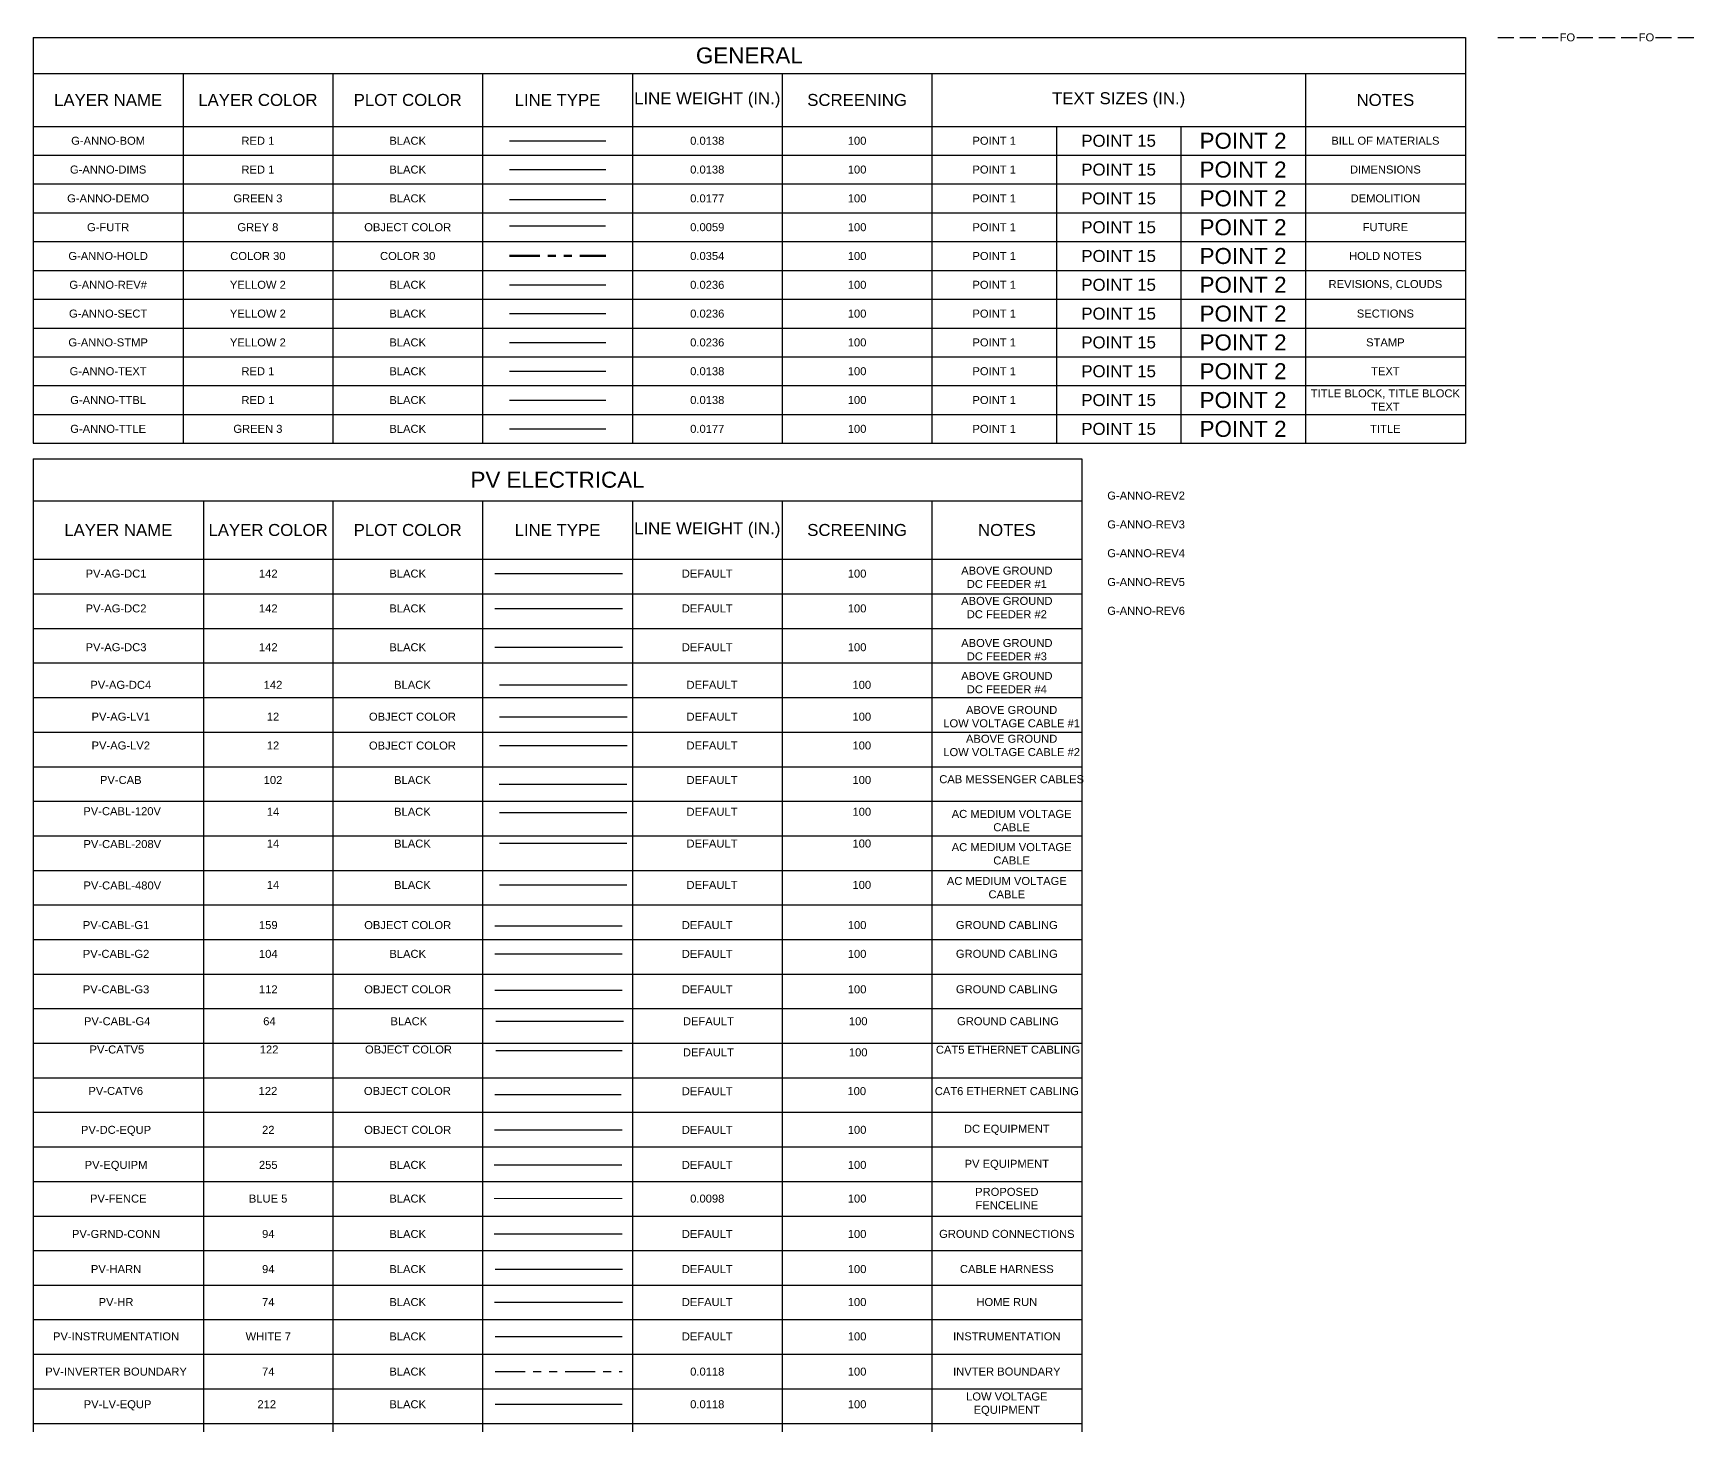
# Model space of a CAD drawing. Header units: feet. Extents: x -33.7 to 39.3, y -34.6 to 13.
# Drawn here: x -17.9 to 2.85, y -17.41 to -0.01 of the extents above; entities that cross this region are included whole.
import ezdxf
from ezdxf.enums import TextEntityAlignment as Align
from ezdxf.lldxf.tags import DXFTag

# ---------------------------------------------------------------- set-up
doc = ezdxf.new("R2010")
doc.units = ezdxf.units.FT
doc.header["$MEASUREMENT"] = 0
doc.linetypes.add('PHANTOM2', pattern=[1.25, 0.625, -0.125, 0.125, -0.125, 0.125, -0.125])
doc.linetypes.add('PHANTOM4', pattern=[0.6875, 0.3125, 0.0625, -0.0625, 0.0625, -0.0625, 0.0625, -0.0625])
for name, color, linetype in [('G-ANNO-BOM', 1, 'Continuous'), ('G-ANNO-DEMO', 3, 'Continuous'), ('G-ANNO-DIMS', 1, 'Continuous'), ('G-ANNO-REV1', 2, 'Continuous'), ('G-ANNO-REV2', 2, 'Continuous'), ('G-ANNO-REV3', 2, 'Continuous'), ('G-ANNO-REV4', 2, 'Continuous'), ('G-ANNO-REV5', 2, 'Continuous'), ('G-ANNO-REV6', 2, 'Continuous'), ('G-ANNO-SECT', 2, 'Continuous'), ('G-ANNO-STMP', 2, 'Continuous'), ('G-ANNO-TEXT', 1, 'Continuous'), ('G-ANNO-TTBL', 1, 'Continuous'), ('G-ANNO-TTLE', 3, 'Continuous'), ('G-FUTR', 8, 'Continuous'), ('PV-AG-DC1', 142, 'DC1'), ('PV-AG-DC2', 142, 'AGDC2'), ('PV-AG-DC3', 142, 'AGDC3'), ('PV-AG-DC4', 142, 'AGDC4'), ('PV-AG-LV1', 12, 'AGLV1'), ('PV-AG-LV2', 12, 'AGLV2'), ('PV-CAB', 102, 'CAB'), ('PV-CABL-120V', 14, '120V'), ('PV-CABL-208V', 14, '208V'), ('PV-CABL-480V', 14, '480V'), ('PV-CABL-G1', 159, 'G1'), ('PV-CABL-G2', 104, 'G2'), ('PV-CABL-G3', 112, 'G3'), ('PV-CABL-G4', 64, 'G4'), ('PV-CATV5', 122, 'CATV5'), ('PV-CATV6', 122, 'CATV6'), ('PV-DC-EQUP', 22, 'Continuous'), ('PV-EQUIPM', 255, 'Continuous'), ('PV-GRND-CONN', 94, 'Continuous'), ('PV-HARN', 94, 'Continuous'), ('PV-HR', 74, 'Continuous'), ('PV-INSTRUMENTATION', 7, 'Continuous'), ('PV-INVERTER BOUNDARY', 74, 'PHANTOM4'), ('PV-LV-EQUP', 212, 'Continuous'), ('PV-MESS-CABL', 102, 'MESSENGER')]:
    doc.layers.add(name, color=color, linetype=linetype)
doc.layers.add('G-ANNO-HOLD', color=30, linetype='PHANTOM4', lineweight=90)
doc.layers.add('PV-FENCE', color=5, linetype='FENCELINE1', lineweight=20)
doc.styles.add('NEI-A', font='arial.ttf')
tags = doc.linetypes.add('120V', pattern='A,0.176989,-0.050727,["120V",NEI-A,S=0.1,R=0,X=0,Y=-0.05],-0.379482,0.176989', length=0.784187).pattern_tags.tags
tags[6] = DXFTag(74, 10)
tags = doc.linetypes.add('208V', pattern='A,0.176989,-0.050727,["208V",NEI-A,S=0.1,R=0,X=0,Y=-0.05],-0.379482,0.176989', length=0.784187).pattern_tags.tags
tags[6] = DXFTag(74, 10)
tags = doc.linetypes.add('480V', pattern='A,0.176989,-0.050727,["480V",NEI-A,S=0.1,R=0,X=0,Y=-0.05],-0.379482,0.176989', length=0.784187).pattern_tags.tags
tags[6] = DXFTag(74, 10)
tags = doc.linetypes.add('AGDC2', pattern='A,0.176989,-0.035266,["DC2",NEI-A,S=0.1,R=0,X=0,Y=-0.05],-0.314734,0.176989', length=0.703978).pattern_tags.tags
tags[6] = DXFTag(74, 10)
tags = doc.linetypes.add('AGDC3', pattern='A,0.176989,-0.035266,["DC3",NEI-A,S=0.1,R=0,X=0,Y=-0.05],-0.314734,0.176989', length=0.703978).pattern_tags.tags
tags[6] = DXFTag(74, 10)
tags = doc.linetypes.add('AGDC4', pattern='A,0.176989,-0.035266,["DC4",NEI-A,S=0.1,R=0,X=0,Y=-0.05],-0.314734,0.176989', length=0.703978).pattern_tags.tags
tags[6] = DXFTag(74, 10)
tags = doc.linetypes.add('AGLV1', pattern='A,0.176989,-0.050716,["LV1",NEI-A,S=0.1,R=0,X=0,Y=-0.05],-0.299284,0.176989', length=0.703978).pattern_tags.tags
tags[6] = DXFTag(74, 10)
tags = doc.linetypes.add('AGLV2', pattern='A,0.176989,-0.050716,["LV2",NEI-A,S=0.1,R=0,X=0,Y=-0.05],-0.299284,0.176989', length=0.703978).pattern_tags.tags
tags[6] = DXFTag(74, 10)
tags = doc.linetypes.add('CAB', pattern='A,0.176989,-0.031378,["CAB",NEI-A,S=0.1,R=0,X=0,Y=-0.05],-0.318622,0.176989', length=0.703978).pattern_tags.tags
tags[6] = DXFTag(74, 10)
tags = doc.linetypes.add('CATV5', pattern='A,0.18216,-0.054518,["CATV5",NEI-A,S=0.1,R=0,X=0,Y=-0.05],-0.505136,0.176989', length=0.918803).pattern_tags.tags
tags[6] = DXFTag(74, 10)
tags = doc.linetypes.add('CATV6', pattern='A,0.18216,-0.054518,["CATV6",NEI-A,S=0.1,R=0,X=0,Y=-0.05],-0.505136,0.176989', length=0.918803).pattern_tags.tags
tags[6] = DXFTag(74, 10)
tags = doc.linetypes.add('DC1', pattern='A,0.176989,-0.035266,["DC1",NEI-A,S=0.1,R=0,X=0,Y=-0.05],-0.314734,0.176989', length=0.703978).pattern_tags.tags
tags[6] = DXFTag(74, 10)
doc.linetypes.add('FENCELINE1', pattern='A,0.25,-0.1,[133,ltypeshp.shx,S=0.1,R=0,X=-0.1,Y=0],-0.1,1', length=1.45)
tags = doc.linetypes.add('FIBER', pattern='A,0.376989,-0.053001,["FO",NEI-A,S=0.1,R=0,X=0,Y=-0.05],-0.246999,0.376989', length=1.053978).pattern_tags.tags
tags[6] = DXFTag(74, 10)
tags = doc.linetypes.add('G1', pattern='A,0.176989,-0.056821,["G1",NEI-A,S=0.1,R=0,X=0,Y=-0.05],-0.243179,0.176989', length=0.653978).pattern_tags.tags
tags[6] = DXFTag(74, 10)
tags = doc.linetypes.add('G2', pattern='A,0.176989,-0.056821,["G2",NEI-A,S=0.1,R=0,X=0,Y=-0.05],-0.243179,0.176989', length=0.653978).pattern_tags.tags
tags[6] = DXFTag(74, 10)
tags = doc.linetypes.add('G3', pattern='A,0.176989,-0.056821,["G3",NEI-A,S=0.1,R=0,X=0,Y=-0.05],-0.243179,0.176989', length=0.653978).pattern_tags.tags
tags[6] = DXFTag(74, 10)
tags = doc.linetypes.add('G4', pattern='A,0.176989,-0.056821,["G4",NEI-A,S=0.1,R=0,X=0,Y=-0.05],-0.243179,0.176989', length=0.653978).pattern_tags.tags
tags[6] = DXFTag(74, 10)
tags = doc.linetypes.add('MESSENGER', pattern='A,0.176989,-0.031547,["MESS",NEI-A,S=0.1,R=0,X=0,Y=-0.05],-0.429956,0.176989', length=0.815481).pattern_tags.tags
tags[6] = DXFTag(74, 10)

# ---------------------------------------------------------------- blocks, each defined once
blk = doc.blocks.new('*T7')
at = {"color": 0, "linetype": 'ByBlock', "lineweight": -2, "transparency": 16777216}
for p, q in [((0, 0), (13.101, 0)), ((0, 0), (0, -26.739)), ((13.101, 0), (13.101, -26.739)), ((0, -0.525), (13.101, -0.525)), ((2.127, -0.525), (2.127, -26.739)), ((3.743, -0.525), (3.743, -26.739)), ((5.615, -0.525), (5.615, -26.739)), ((7.486, -0.525), (7.486, -26.739)), ((9.358, -0.525), (9.358, -26.739)), ((11.23, -0.525), (11.23, -26.739)), ((0, -1.256), (13.101, -1.256)), ((0, -1.688), (13.101, -1.688)), ((0, -2.12), (13.101, -2.12)), ((0, -2.552), (13.101, -2.552)), ((0, -2.984), (13.101, -2.984)), ((0, -3.416), (13.101, -3.416)), ((0, -3.848), (13.101, -3.848)), ((0, -4.28), (13.101, -4.28)), ((0, -4.712), (13.101, -4.712)), ((0, -5.144), (13.101, -5.144)), ((0, -5.575), (13.101, -5.575)), ((0, -6.007), (13.101, -6.007)), ((0, -6.439), (13.101, -6.439)), ((0, -6.871), (13.101, -6.871)), ((0, -7.303), (13.101, -7.303)), ((0, -7.735), (13.101, -7.735)), ((0, -8.167), (13.101, -8.167)), ((0, -8.599), (13.101, -8.599)), ((0, -9.031), (13.101, -9.031)), ((0, -9.463), (13.101, -9.463)), ((0, -9.895), (13.101, -9.895)), ((0, -10.327), (13.101, -10.327)), ((0, -10.758), (13.101, -10.758)), ((0, -11.19), (13.101, -11.19)), ((0, -11.622), (13.101, -11.622)), ((0, -12.054), (13.101, -12.054)), ((0, -12.486), (13.101, -12.486)), ((0, -12.918), (13.101, -12.918)), ((0, -13.35), (13.101, -13.35)), ((0, -13.782), (13.101, -13.782)), ((0, -14.214), (13.101, -14.214)), ((0, -14.646), (13.101, -14.646)), ((0, -15.078), (13.101, -15.078)), ((0, -15.51), (13.101, -15.51)), ((0, -15.941), (13.101, -15.941)), ((0, -16.373), (13.101, -16.373)), ((0, -16.805), (13.101, -16.805)), ((0, -17.237), (13.101, -17.237)), ((0, -17.669), (13.101, -17.669)), ((0, -18.101), (13.101, -18.101)), ((0, -18.533), (13.101, -18.533)), ((0, -18.965), (13.101, -18.965)), ((0, -19.397), (13.101, -19.397)), ((0, -19.829), (13.101, -19.829)), ((0, -20.261), (13.101, -20.261)), ((0, -20.693), (13.101, -20.693)), ((0, -21.125), (13.101, -21.125)), ((0, -21.556), (13.101, -21.556)), ((0, -21.988), (13.101, -21.988)), ((0, -22.42), (13.101, -22.42)), ((0, -22.852), (13.101, -22.852)), ((0, -23.284), (13.101, -23.284)), ((0, -23.716), (13.101, -23.716)), ((0, -24.148), (13.101, -24.148)), ((0, -24.58), (13.101, -24.58)), ((0, -25.012), (13.101, -25.012)), ((0, -25.444), (13.101, -25.444)), ((0, -25.876), (13.101, -25.876)), ((0, -26.308), (13.101, -26.308)), ((0, -26.739), (13.101, -26.739))]:
    blk.add_line(p, q, dxfattribs=at)
at = {"color": 0, "transparency": 16777216, "attachment_point": 5, "style": 'NEI-A'}
for s, insert, char_height, width in [('PV ELECTRICAL', (6.551, -0.263), 0.2, 12.98132), ('LAYER NAME', (1.063, -0.891), 0.15, 2.00687), ('LAYER COLOR', (2.935, -0.891), 0.15, 1.49637), ('PLOT COLOR', (4.679, -0.891), 0.15, 1.75162), ('LINE TYPE', (6.551, -0.891), 0.15, 1.75162), ('LINE WEIGHT (IN.)', (8.422, -0.891), 0.15, 1.75162), ('SCREENING', (10.294, -0.891), 0.15, 1.75162), ('NOTES', (12.166, -0.891), 0.15, 1.75162)]:
    blk.add_mtext(s, dxfattribs=dict(at, insert=insert, char_height=char_height, width=width))
blk = doc.blocks.new('*T10')
at = {"color": 0, "linetype": 'ByBlock', "lineweight": -2, "transparency": 16777216}
for p, q in [((0, 0), (17.895, 0)), ((0, 0), (0, -5.072)), ((17.895, 0), (17.895, -5.072)), ((0, -0.453), (17.895, -0.453)), ((1.872, -0.453), (1.872, -5.072)), ((3.743, -0.453), (3.743, -5.072)), ((5.615, -0.453), (5.615, -5.072)), ((7.486, -0.453), (7.486, -5.072)), ((9.358, -0.453), (9.358, -5.072)), ((11.23, -0.453), (11.23, -5.072)), ((15.895, -0.453), (15.895, -5.072)), ((0, -1.112), (17.895, -1.112)), ((12.785, -1.112), (12.785, -5.072)), ((14.34, -1.112), (14.34, -5.072)), ((0, -1.472), (17.895, -1.472)), ((0, -1.832), (17.895, -1.832)), ((0, -2.192), (17.895, -2.192)), ((0, -2.552), (17.895, -2.552)), ((0, -2.912), (17.895, -2.912)), ((0, -3.272), (17.895, -3.272)), ((0, -3.632), (17.895, -3.632)), ((0, -3.992), (17.895, -3.992)), ((0, -4.352), (17.895, -4.352)), ((0, -4.712), (17.895, -4.712)), ((0, -5.072), (17.895, -5.072))]:
    blk.add_line(p, q, dxfattribs=at)
at = {"color": 0, "transparency": 16777216, "attachment_point": 5, "style": 'NEI-A'}
for s, insert, char_height, width in [('GENERAL', (8.948, -0.227), 0.2, 17.7751), ('LAYER NAME', (0.936, -0.783), 0.15, 1.75162), ('LAYER COLOR', (2.807, -0.783), 0.15, 1.75162), ('PLOT COLOR', (4.679, -0.783), 0.15, 1.75162), ('LINE TYPE', (6.551, -0.783), 0.15, 1.75162), ('LINE WEIGHT (IN.)', (8.422, -0.783), 0.15, 1.75162), ('SCREENING', (10.294, -0.783), 0.15, 1.75162), ('TEXT SIZES (IN.)', (13.562, -0.783), 0.15, 4.5454), ('NOTES', (16.895, -0.783), 0.15, 1.88)]:
    blk.add_mtext(s, dxfattribs=dict(at, insert=insert, char_height=char_height, width=width))

msp = doc.modelspace()

# ---------------------------------------------------------------- linework, layer by layer
for p, q in [((0, -0.06), (0, -3.06)), ((0.403, -0.06), (0.603, -0.06)), ((0.681, -0.06), (0.881, -0.06)), ((0.959, -0.06), (1.159, -0.06)), ((1.391, -0.06), (1.591, -0.06)), ((1.669, -0.06), (1.869, -0.06)), ((1.947, -0.06), (2.147, -0.06)), ((2.375, -0.06), (2.575, -0.06)), ((2.654, -0.06), (2.853, -0.06))]:
    msp.add_line(p, q)
at = {"layer": 'G-ANNO-BOM'}
msp.add_line((-11.942, -1.352), (-10.739, -1.352), dxfattribs=at)
at = {"layer": 'G-ANNO-DEMO'}
msp.add_line((-11.942, -2.085), (-10.739, -2.085), dxfattribs=at)
at = {"layer": 'G-ANNO-DIMS'}
msp.add_line((-11.942, -1.712), (-10.739, -1.712), dxfattribs=at)
at = {"layer": 'G-ANNO-HOLD'}
msp.add_line((-11.942, -2.792), (-10.739, -2.792), dxfattribs=at)
at = {"layer": 'G-ANNO-REV1'}
msp.add_line((-11.942, -3.152), (-10.739, -3.152), dxfattribs=at)
at = {"layer": 'G-ANNO-SECT'}
msp.add_line((-11.942, -3.512), (-10.739, -3.512), dxfattribs=at)
at = {"layer": 'G-ANNO-STMP'}
msp.add_line((-11.942, -3.872), (-10.739, -3.872), dxfattribs=at)
at = {"layer": 'G-ANNO-TEXT'}
msp.add_line((-11.942, -4.232), (-10.739, -4.232), dxfattribs=at)
at = {"layer": 'G-ANNO-TTBL'}
msp.add_line((-11.942, -4.592), (-10.739, -4.592), dxfattribs=at)
at = {"layer": 'G-ANNO-TTLE'}
msp.add_line((-11.942, -4.952), (-10.739, -4.952), dxfattribs=at)
at = {"layer": 'G-FUTR'}
msp.add_line((-11.946, -2.416), (-10.743, -2.416), dxfattribs=at)
at = {"layer": 'PV-AG-DC1'}
msp.add_lwpolyline([(-12.129, -6.761), (-10.532, -6.761)], dxfattribs=at)
at = {"layer": 'PV-AG-DC2'}
msp.add_lwpolyline([(-12.129, -7.196), (-10.532, -7.196)], dxfattribs=at)
at = {"layer": 'PV-AG-DC3'}
msp.add_lwpolyline([(-12.129, -7.681), (-10.532, -7.681)], dxfattribs=at)
msp.add_lwpolyline([(-12.129, -7.681), (-10.532, -7.681)], dxfattribs=at)
at = {"layer": 'PV-AG-DC4'}
msp.add_lwpolyline([(-12.07, -8.151), (-10.473, -8.151)], dxfattribs=at)
at = {"layer": 'PV-AG-LV1'}
msp.add_lwpolyline([(-12.07, -8.549), (-10.473, -8.549)], dxfattribs=at)
at = {"layer": 'PV-AG-LV2'}
msp.add_lwpolyline([(-12.07, -8.909), (-10.473, -8.909)], dxfattribs=at)
at = {"layer": 'PV-CAB'}
msp.add_lwpolyline([(-12.072, -9.391), (-10.478, -9.391)], dxfattribs=at)
at = {"layer": 'PV-CABL-120V'}
msp.add_lwpolyline([(-12.069, -9.747), (-10.476, -9.747)], dxfattribs=at)
at = {"layer": 'PV-CABL-208V'}
msp.add_lwpolyline([(-12.069, -10.129), (-10.476, -10.129)], dxfattribs=at)
at = {"layer": 'PV-CABL-480V'}
msp.add_lwpolyline([(-12.069, -10.65), (-10.476, -10.65)], dxfattribs=at)
at = {"layer": 'PV-CABL-G1', "linetype": 'G1'}
msp.add_lwpolyline([(-12.129, -11.163), (-10.535, -11.163)], dxfattribs=at)
at = {"layer": 'PV-CABL-G2', "linetype": 'G2'}
msp.add_lwpolyline([(-12.128, -11.513), (-10.535, -11.513)], dxfattribs=at)
at = {"layer": 'PV-CABL-G3'}
msp.add_lwpolyline([(-12.129, -11.966), (-10.535, -11.966)], dxfattribs=at)
at = {"layer": 'PV-CABL-G4', "linetype": 'G4'}
msp.add_lwpolyline([(-12.114, -12.355), (-10.521, -12.355)], dxfattribs=at)
at = {"layer": 'PV-CATV5'}
msp.add_lwpolyline([(-12.115, -12.722), (-10.536, -12.722)], dxfattribs=at)
at = {"layer": 'PV-CATV6'}
msp.add_lwpolyline([(-12.129, -13.269), (-10.55, -13.269)], dxfattribs=at)
at = {"layer": 'PV-DC-EQUP'}
msp.add_line((-12.13, -13.712), (-10.537, -13.712), dxfattribs=at)
at = {"layer": 'PV-EQUIPM', "color": 0}
msp.add_line((-12.135, -14.15), (-10.542, -14.15), dxfattribs=at)
at = {"layer": 'PV-FENCE', "ltscale": 0.5}
msp.add_line((-12.135, -14.571), (-10.536, -14.571), dxfattribs=at)
at = {"layer": 'PV-GRND-CONN'}
msp.add_line((-12.135, -15.013), (-10.535, -15.013), dxfattribs=at)
at = {"layer": 'PV-HARN'}
msp.add_line((-12.122, -15.452), (-10.532, -15.452), dxfattribs=at)
at = {"layer": 'PV-HR'}
msp.add_line((-12.131, -15.864), (-10.534, -15.864), dxfattribs=at)
at = {"layer": 'PV-INSTRUMENTATION'}
msp.add_line((-12.125, -16.293), (-10.538, -16.293), dxfattribs=at)
at = {"layer": 'PV-INVERTER BOUNDARY'}
msp.add_line((-12.125, -16.733), (-10.538, -16.733), dxfattribs=at)
at = {"layer": 'PV-LV-EQUP'}
msp.add_line((-12.125, -17.141), (-10.538, -17.141), dxfattribs=at)

# ---------------------------------------------------------------- block references
for name, p in [('*T10', (-17.895, -0.06)), ('*T7', (-17.895, -5.326))]:
    msp.add_blockref(name, p)

# ---------------------------------------------------------------- texts
at = {"style": 'NEI-A'}
for p in [(1.274, -0.06), (2.262, -0.06)]:
    msp.add_text('FO', height=0.1, dxfattribs=at).set_placement(p, align=Align.MIDDLE_CENTER)
at = {"layer": 'G-ANNO-BOM', "style": 'NEI-A'}
for s, height, p in [('G-ANNO-BOM', 0.1, (-16.959, -1.352)), ('RED 1', 0.1, (-15.088, -1.352)), ('BLACK', 0.1, (-13.216, -1.352)), ('0.0138', 0.1, (-9.473, -1.352)), ('100', 0.1, (-7.601, -1.352)), ('POINT 1', 0.1, (-5.888, -1.352)), ('POINT 15', 0.15, (-4.333, -1.352)), ('POINT 2', 0.2, (-2.778, -1.352))]:
    msp.add_text(s, height=height, dxfattribs=at).set_placement(p, align=Align.MIDDLE_CENTER)
at = {"layer": 'G-ANNO-BOM', "insert": (-1, -1.352), "char_height": 0.1, "width": 2, "attachment_point": 5, "style": 'NEI-A'}
msp.add_mtext('BILL OF MATERIALS', dxfattribs=at)
at = {"layer": 'G-ANNO-DEMO', "style": 'NEI-A'}
for s, height, p in [('G-ANNO-DEMO', 0.1, (-16.959, -2.072)), ('GREEN 3', 0.1, (-15.088, -2.072)), ('BLACK', 0.1, (-13.216, -2.072)), ('0.0177', 0.1, (-9.473, -2.072)), ('100', 0.1, (-7.601, -2.072)), ('POINT 1', 0.1, (-5.888, -2.072)), ('POINT 15', 0.15, (-4.333, -2.072)), ('POINT 2', 0.2, (-2.778, -2.072))]:
    msp.add_text(s, height=height, dxfattribs=at).set_placement(p, align=Align.MIDDLE_CENTER)
at = {"layer": 'G-ANNO-DEMO', "insert": (-1, -2.072), "char_height": 0.1, "width": 2, "attachment_point": 5, "style": 'NEI-A'}
msp.add_mtext('DEMOLITION', dxfattribs=at)
at = {"layer": 'G-ANNO-DIMS', "style": 'NEI-A'}
for s, height, p in [('POINT 15', 0.15, (-4.333, -1.712)), ('POINT 2', 0.2, (-2.778, -1.712)), ('G-ANNO-DIMS', 0.1, (-16.959, -1.712)), ('RED 1', 0.1, (-15.088, -1.712)), ('BLACK', 0.1, (-13.216, -1.712)), ('0.0138', 0.1, (-9.473, -1.712)), ('100', 0.1, (-7.601, -1.712)), ('POINT 1', 0.1, (-5.888, -1.712))]:
    msp.add_text(s, height=height, dxfattribs=at).set_placement(p, align=Align.MIDDLE_CENTER)
at = {"layer": 'G-ANNO-DIMS', "insert": (-1, -1.712), "char_height": 0.1, "width": 2, "attachment_point": 5, "style": 'NEI-A'}
msp.add_mtext('DIMENSIONS', dxfattribs=at)
at = {"layer": 'G-ANNO-HOLD', "style": 'NEI-A'}
for s, height, p in [('POINT 2', 0.2, (-2.778, -2.792)), ('G-ANNO-HOLD', 0.1, (-16.959, -2.792)), ('COLOR 30', 0.1, (-15.088, -2.792)), ('COLOR 30', 0.1, (-13.216, -2.792)), ('0.0354', 0.1, (-9.473, -2.792)), ('100', 0.1, (-7.601, -2.792)), ('POINT 1', 0.1, (-5.888, -2.792)), ('POINT 15', 0.15, (-4.333, -2.792))]:
    msp.add_text(s, height=height, dxfattribs=at).set_placement(p, align=Align.MIDDLE_CENTER)
at = {"layer": 'G-ANNO-HOLD', "insert": (-1, -2.792), "char_height": 0.1, "width": 2, "attachment_point": 5, "style": 'NEI-A'}
msp.add_mtext('HOLD NOTES', dxfattribs=at)
at = {"layer": 'G-ANNO-REV1', "style": 'NEI-A'}
for s, height, p in [('G-ANNO-REV#', 0.1, (-16.959, -3.152)), ('YELLOW 2', 0.1, (-15.088, -3.152)), ('BLACK', 0.1, (-13.216, -3.152)), ('0.0236', 0.1, (-9.473, -3.152)), ('100', 0.1, (-7.601, -3.152)), ('POINT 1', 0.1, (-5.888, -3.152)), ('POINT 15', 0.15, (-4.333, -3.152)), ('POINT 2', 0.2, (-2.778, -3.152))]:
    msp.add_text(s, height=height, dxfattribs=at).set_placement(p, align=Align.MIDDLE_CENTER)
at = {"layer": 'G-ANNO-REV1', "insert": (-1, -3.152), "char_height": 0.1, "width": 2, "attachment_point": 5, "style": 'NEI-A'}
msp.add_mtext('REVISIONS, CLOUDS', dxfattribs=at)
at = {"layer": 'G-ANNO-REV2', "insert": (-3.99, -5.787), "char_height": 0.1, "attachment_point": 5, "style": 'NEI-A'}
msp.add_mtext('G-ANNO-REV2', dxfattribs=at)
at = {"layer": 'G-ANNO-REV3', "insert": (-3.99, -6.147), "char_height": 0.1, "attachment_point": 5, "style": 'NEI-A'}
msp.add_mtext('G-ANNO-REV3', dxfattribs=at)
at = {"layer": 'G-ANNO-REV4', "insert": (-3.99, -6.507), "char_height": 0.1, "attachment_point": 5, "style": 'NEI-A'}
msp.add_mtext('G-ANNO-REV4', dxfattribs=at)
at = {"layer": 'G-ANNO-REV5', "insert": (-3.99, -6.867), "char_height": 0.1, "attachment_point": 5, "style": 'NEI-A'}
msp.add_mtext('G-ANNO-REV5', dxfattribs=at)
at = {"layer": 'G-ANNO-REV6', "insert": (-3.99, -7.227), "char_height": 0.1, "attachment_point": 5, "style": 'NEI-A'}
msp.add_mtext('G-ANNO-REV6', dxfattribs=at)
at = {"layer": 'G-ANNO-SECT', "style": 'NEI-A'}
for s, height, p in [('G-ANNO-SECT', 0.1, (-16.959, -3.512)), ('YELLOW 2', 0.1, (-15.088, -3.512)), ('BLACK', 0.1, (-13.216, -3.512)), ('0.0236', 0.1, (-9.473, -3.512)), ('100', 0.1, (-7.601, -3.512)), ('POINT 1', 0.1, (-5.888, -3.512)), ('POINT 15', 0.15, (-4.333, -3.512)), ('POINT 2', 0.2, (-2.778, -3.512))]:
    msp.add_text(s, height=height, dxfattribs=at).set_placement(p, align=Align.MIDDLE_CENTER)
at = {"layer": 'G-ANNO-SECT', "insert": (-1, -3.512), "char_height": 0.1, "width": 2, "attachment_point": 5, "style": 'NEI-A'}
msp.add_mtext('SECTIONS', dxfattribs=at)
at = {"layer": 'G-ANNO-STMP', "style": 'NEI-A'}
for s, height, p in [('G-ANNO-STMP', 0.1, (-16.959, -3.872)), ('YELLOW 2', 0.1, (-15.088, -3.872)), ('BLACK', 0.1, (-13.216, -3.872)), ('0.0236', 0.1, (-9.473, -3.872)), ('100', 0.1, (-7.601, -3.872)), ('POINT 1', 0.1, (-5.888, -3.872)), ('POINT 15', 0.15, (-4.333, -3.872)), ('POINT 2', 0.2, (-2.778, -3.872))]:
    msp.add_text(s, height=height, dxfattribs=at).set_placement(p, align=Align.MIDDLE_CENTER)
at = {"layer": 'G-ANNO-STMP', "insert": (-1, -3.872), "char_height": 0.1, "width": 2, "attachment_point": 5, "style": 'NEI-A'}
msp.add_mtext('STAMP', dxfattribs=at)
at = {"layer": 'G-ANNO-TEXT', "style": 'NEI-A'}
for s, height, p in [('POINT 2', 0.2, (-2.778, -4.232)), ('G-ANNO-TEXT', 0.1, (-16.959, -4.232)), ('RED 1', 0.1, (-15.088, -4.232)), ('BLACK', 0.1, (-13.216, -4.232)), ('0.0138', 0.1, (-9.473, -4.232)), ('100', 0.1, (-7.601, -4.232)), ('POINT 1', 0.1, (-5.888, -4.232)), ('POINT 15', 0.15, (-4.333, -4.232))]:
    msp.add_text(s, height=height, dxfattribs=at).set_placement(p, align=Align.MIDDLE_CENTER)
at = {"layer": 'G-ANNO-TEXT', "insert": (-1, -4.232), "char_height": 0.1, "width": 2, "attachment_point": 5, "style": 'NEI-A'}
msp.add_mtext('TEXT', dxfattribs=at)
at = {"layer": 'G-ANNO-TTBL', "style": 'NEI-A'}
for s, height, p in [('G-ANNO-TTBL', 0.1, (-16.959, -4.592)), ('RED 1', 0.1, (-15.088, -4.592)), ('BLACK', 0.1, (-13.216, -4.592)), ('0.0138', 0.1, (-9.473, -4.592)), ('100', 0.1, (-7.601, -4.592)), ('POINT 1', 0.1, (-5.888, -4.592)), ('POINT 15', 0.15, (-4.333, -4.592)), ('POINT 2', 0.2, (-2.778, -4.592))]:
    msp.add_text(s, height=height, dxfattribs=at).set_placement(p, align=Align.MIDDLE_CENTER)
at = {"layer": 'G-ANNO-TTBL', "insert": (-1, -4.592), "char_height": 0.1, "width": 2, "attachment_point": 5, "style": 'NEI-A'}
msp.add_mtext('TITLE BLOCK, TITLE BLOCK TEXT', dxfattribs=at)
at = {"layer": 'G-ANNO-TTLE', "style": 'NEI-A'}
for s, height, p in [('G-ANNO-TTLE', 0.1, (-16.959, -4.952)), ('GREEN 3', 0.1, (-15.088, -4.952)), ('BLACK', 0.1, (-13.216, -4.952)), ('0.0177', 0.1, (-9.473, -4.952)), ('100', 0.1, (-7.601, -4.952)), ('POINT 1', 0.1, (-5.888, -4.952)), ('POINT 15', 0.15, (-4.333, -4.952)), ('POINT 2', 0.2, (-2.778, -4.952))]:
    msp.add_text(s, height=height, dxfattribs=at).set_placement(p, align=Align.MIDDLE_CENTER)
at = {"layer": 'G-ANNO-TTLE', "insert": (-1, -4.952), "char_height": 0.1, "width": 2, "attachment_point": 5, "style": 'NEI-A'}
msp.add_mtext('TITLE', dxfattribs=at)
at = {"layer": 'G-FUTR', "style": 'NEI-A'}
for s, height, p in [('G-FUTR', 0.1, (-16.959, -2.432)), ('GREY 8', 0.1, (-15.088, -2.432)), ('OBJECT COLOR', 0.1, (-13.216, -2.432)), ('0.0059', 0.1, (-9.473, -2.432)), ('100', 0.1, (-7.601, -2.432)), ('POINT 1', 0.1, (-5.888, -2.432)), ('POINT 15', 0.15, (-4.333, -2.432)), ('POINT 2', 0.2, (-2.778, -2.432))]:
    msp.add_text(s, height=height, dxfattribs=at).set_placement(p, align=Align.MIDDLE_CENTER)
at = {"layer": 'G-FUTR', "insert": (-1, -2.432), "char_height": 0.1, "width": 2, "attachment_point": 5, "style": 'NEI-A'}
msp.add_mtext('FUTURE', dxfattribs=at)
at = {"layer": 'PV-AG-DC1', "style": 'NEI-A'}
for s, p in [('PV-AG-DC1', (-16.86, -6.761)), ('142', (-14.958, -6.761)), ('BLACK', (-13.216, -6.761)), ('DEFAULT', (-9.473, -6.761)), ('100', (-7.601, -6.761))]:
    msp.add_text(s, height=0.1, dxfattribs=at).set_placement(p, align=Align.MIDDLE_CENTER)
at = {"layer": 'PV-AG-DC1', "linetype": 'PHANTOM2', "insert": (-5.73, -6.808), "char_height": 0.1, "attachment_point": 5, "style": 'NEI-A'}
msp.add_mtext('ABOVE GROUND \\PDC FEEDER #1', dxfattribs=at)
at = {"layer": 'PV-AG-DC2', "style": 'NEI-A'}
for s, p in [('PV-AG-DC2', (-16.86, -7.196)), ('142', (-14.958, -7.196)), ('BLACK', (-13.216, -7.196)), ('DEFAULT', (-9.473, -7.196)), ('100', (-7.601, -7.196))]:
    msp.add_text(s, height=0.1, dxfattribs=at).set_placement(p, align=Align.MIDDLE_CENTER)
at = {"layer": 'PV-AG-DC2', "linetype": 'PHANTOM2', "insert": (-5.73, -7.186), "char_height": 0.1, "attachment_point": 5, "style": 'NEI-A'}
msp.add_mtext('ABOVE GROUND \\PDC FEEDER #2', dxfattribs=at)
at = {"layer": 'PV-AG-DC3', "style": 'NEI-A'}
for s, p in [('PV-AG-DC3', (-16.86, -7.681)), ('142', (-14.958, -7.681)), ('BLACK', (-13.216, -7.681)), ('DEFAULT', (-9.473, -7.681)), ('100', (-7.601, -7.681))]:
    msp.add_text(s, height=0.1, dxfattribs=at).set_placement(p, align=Align.MIDDLE_CENTER)
at = {"layer": 'PV-AG-DC3', "linetype": 'PHANTOM2', "insert": (-5.73, -7.712), "char_height": 0.1, "attachment_point": 5, "style": 'NEI-A'}
msp.add_mtext('ABOVE GROUND \\PDC FEEDER #3', dxfattribs=at)
at = {"layer": 'PV-AG-DC4', "style": 'NEI-A'}
for s, p in [('PV-AG-DC4', (-16.801, -8.151)), ('142', (-14.899, -8.151)), ('BLACK', (-13.157, -8.151)), ('DEFAULT', (-9.414, -8.151)), ('100', (-7.542, -8.151))]:
    msp.add_text(s, height=0.1, dxfattribs=at).set_placement(p, align=Align.MIDDLE_CENTER)
at = {"layer": 'PV-AG-DC4', "linetype": 'PHANTOM2', "insert": (-5.73, -8.124), "char_height": 0.1, "attachment_point": 5, "style": 'NEI-A'}
msp.add_mtext('ABOVE GROUND \\PDC FEEDER #4', dxfattribs=at)
at = {"layer": 'PV-AG-LV1', "style": 'NEI-A'}
for s, p in [('PV-AG-LV1', (-16.801, -8.549)), ('12', (-14.899, -8.549)), ('OBJECT COLOR', (-13.157, -8.549)), ('DEFAULT', (-9.414, -8.549)), ('100', (-7.542, -8.549))]:
    msp.add_text(s, height=0.1, dxfattribs=at).set_placement(p, align=Align.MIDDLE_CENTER)
at = {"layer": 'PV-AG-LV1', "linetype": 'PHANTOM2', "insert": (-5.67, -8.549), "char_height": 0.1, "attachment_point": 5, "style": 'NEI-A'}
msp.add_mtext('ABOVE GROUND \\PLOW VOLTAGE CABLE #1', dxfattribs=at)
at = {"layer": 'PV-AG-LV2', "style": 'NEI-A'}
for s, p in [('PV-AG-LV2', (-16.801, -8.909)), ('12', (-14.899, -8.909)), ('OBJECT COLOR', (-13.157, -8.91)), ('DEFAULT', (-9.414, -8.909)), ('100', (-7.542, -8.909))]:
    msp.add_text(s, height=0.1, dxfattribs=at).set_placement(p, align=Align.MIDDLE_CENTER)
at = {"layer": 'PV-AG-LV2', "linetype": 'PHANTOM2', "insert": (-5.67, -8.909), "char_height": 0.1, "attachment_point": 5, "style": 'NEI-A'}
msp.add_mtext('ABOVE GROUND \\PLOW VOLTAGE CABLE #2', dxfattribs=at)
at = {"layer": 'PV-CABL-120V', "style": 'NEI-A'}
for s, p in [('PV-CABL-120V', (-16.784, -9.73)), ('14', (-14.899, -9.737)), ('BLACK', (-13.157, -9.737)), ('DEFAULT', (-9.414, -9.737)), ('100', (-7.542, -9.737))]:
    msp.add_text(s, height=0.1, dxfattribs=at).set_placement(p, align=Align.MIDDLE_CENTER)
at = {"layer": 'PV-CABL-120V', "linetype": 'PHANTOM2', "insert": (-5.67, -9.848), "char_height": 0.1, "attachment_point": 5, "style": 'NEI-A'}
msp.add_mtext('AC MEDIUM VOLTAGE \\PCABLE', dxfattribs=at)
at = {"layer": 'PV-CABL-208V', "style": 'NEI-A'}
for s, p in [('PV-CABL-208V', (-16.782, -10.141)), ('14', (-14.899, -10.134)), ('BLACK', (-13.157, -10.135)), ('DEFAULT', (-9.414, -10.134)), ('100', (-7.542, -10.134))]:
    msp.add_text(s, height=0.1, dxfattribs=at).set_placement(p, align=Align.MIDDLE_CENTER)
at = {"layer": 'PV-CABL-208V', "linetype": 'PHANTOM2', "insert": (-5.67, -10.263), "char_height": 0.1, "attachment_point": 5, "style": 'NEI-A'}
msp.add_mtext('AC MEDIUM VOLTAGE \\PCABLE', dxfattribs=at)
at = {"layer": 'PV-CABL-480V', "style": 'NEI-A'}
for s, p in [('PV-CABL-480V', (-16.782, -10.658)), ('14', (-14.899, -10.651)), ('BLACK', (-13.157, -10.652)), ('DEFAULT', (-9.414, -10.651)), ('100', (-7.542, -10.651))]:
    msp.add_text(s, height=0.1, dxfattribs=at).set_placement(p, align=Align.MIDDLE_CENTER)
at = {"layer": 'PV-CABL-480V', "linetype": 'PHANTOM2', "insert": (-5.73, -10.686), "char_height": 0.1, "attachment_point": 5, "style": 'NEI-A'}
msp.add_mtext('AC MEDIUM VOLTAGE \\PCABLE', dxfattribs=at)
at = {"layer": 'PV-CABL-G1', "style": 'NEI-A'}
for s, p in [('PV-CABL-G1', (-16.86, -11.153)), ('159', (-14.958, -11.153)), ('OBJECT COLOR', (-13.216, -11.153)), ('DEFAULT', (-9.473, -11.153)), ('100', (-7.601, -11.153))]:
    msp.add_text(s, height=0.1, dxfattribs=at).set_placement(p, align=Align.MIDDLE_CENTER)
at = {"layer": 'PV-CABL-G1', "insert": (-5.73, -11.153), "char_height": 0.1, "attachment_point": 5, "style": 'NEI-A'}
msp.add_mtext('GROUND CABLING', dxfattribs=at)
at = {"layer": 'PV-CABL-G2', "style": 'NEI-A'}
for s, p in [('PV-CABL-G2', (-16.86, -11.513)), ('104', (-14.958, -11.513)), ('BLACK', (-13.216, -11.513)), ('DEFAULT', (-9.473, -11.513)), ('100', (-7.601, -11.513))]:
    msp.add_text(s, height=0.1, dxfattribs=at).set_placement(p, align=Align.MIDDLE_CENTER)
at = {"layer": 'PV-CABL-G2', "linetype": 'PHANTOM2', "insert": (-5.73, -11.513), "char_height": 0.1, "attachment_point": 5, "style": 'NEI-A'}
msp.add_mtext('GROUND CABLING', dxfattribs=at)
at = {"layer": 'PV-CABL-G3', "style": 'NEI-A'}
for s, p in [('PV-CABL-G3', (-16.86, -11.956)), ('112', (-14.958, -11.956)), ('OBJECT COLOR', (-13.216, -11.956)), ('DEFAULT', (-9.473, -11.956)), ('100', (-7.601, -11.956))]:
    msp.add_text(s, height=0.1, dxfattribs=at).set_placement(p, align=Align.MIDDLE_CENTER)
at = {"layer": 'PV-CABL-G3', "insert": (-5.73, -11.956), "char_height": 0.1, "attachment_point": 5, "style": 'NEI-A'}
msp.add_mtext('GROUND CABLING', dxfattribs=at)
at = {"layer": 'PV-CABL-G4', "style": 'NEI-A'}
for s, p in [('PV-CABL-G4', (-16.846, -12.355)), ('64', (-14.944, -12.355)), ('BLACK', (-13.202, -12.355)), ('DEFAULT', (-9.459, -12.355)), ('100', (-7.587, -12.355))]:
    msp.add_text(s, height=0.1, dxfattribs=at).set_placement(p, align=Align.MIDDLE_CENTER)
at = {"layer": 'PV-CABL-G4', "linetype": 'PHANTOM2', "insert": (-5.716, -12.355), "char_height": 0.1, "attachment_point": 5, "style": 'NEI-A'}
msp.add_mtext('GROUND CABLING', dxfattribs=at)
at = {"layer": 'PV-CATV5', "style": 'NEI-A'}
for s, p in [('122', (-14.948, -12.708)), ('OBJECT COLOR', (-13.206, -12.708)), ('DEFAULT', (-9.459, -12.744)), ('100', (-7.587, -12.744))]:
    msp.add_text(s, height=0.1, dxfattribs=at).set_placement(p, align=Align.MIDDLE_CENTER)
at = {"layer": 'PV-CATV5', "linetype": 'PHANTOM2', "insert": (-5.716, -12.711), "char_height": 0.1, "attachment_point": 5, "style": 'NEI-A'}
msp.add_mtext('CAT5 ETHERNET CABLING', dxfattribs=at)
at = {"layer": 'PV-CATV6', "style": 'NEI-A'}
for s, p in [('PV-CATV5', (-16.85, -12.708)), ('PV-CATV6', (-16.864, -13.226)), ('122', (-14.962, -13.226)), ('OBJECT COLOR', (-13.22, -13.226)), ('DEFAULT', (-9.473, -13.229)), ('100', (-7.605, -13.228))]:
    msp.add_text(s, height=0.1, dxfattribs=at).set_placement(p, align=Align.MIDDLE_CENTER)
at = {"layer": 'PV-CATV6', "linetype": 'PHANTOM2', "insert": (-5.73, -13.229), "char_height": 0.1, "attachment_point": 5, "style": 'NEI-A'}
msp.add_mtext('CAT6 ETHERNET CABLING', dxfattribs=at)
at = {"layer": 'PV-DC-EQUP', "style": 'NEI-A'}
for s, p in [('PV-DC-EQUP', (-16.86, -13.712)), ('22', (-14.958, -13.712)), ('OBJECT COLOR', (-13.216, -13.712)), ('DEFAULT', (-9.473, -13.712)), ('100', (-7.601, -13.712))]:
    msp.add_text(s, height=0.1, dxfattribs=at).set_placement(p, align=Align.MIDDLE_CENTER)
at = {"layer": 'PV-DC-EQUP', "linetype": 'PHANTOM2', "insert": (-5.73, -13.712), "char_height": 0.1, "attachment_point": 5, "style": 'NEI-A'}
msp.add_mtext('DC EQUIPMENT', dxfattribs=at)
at = {"layer": 'PV-EQUIPM', "color": 0, "style": 'NEI-A'}
for s, p in [('PV-EQUIPM', (-16.86, -14.15)), ('255', (-14.958, -14.15)), ('BLACK', (-13.216, -14.15)), ('DEFAULT', (-9.473, -14.15)), ('100', (-7.601, -14.15))]:
    msp.add_text(s, height=0.1, dxfattribs=at).set_placement(p, align=Align.MIDDLE_CENTER)
at = {"layer": 'PV-EQUIPM', "color": 0, "linetype": 'PHANTOM2', "insert": (-5.73, -14.15), "char_height": 0.1, "attachment_point": 5, "style": 'NEI-A'}
msp.add_mtext('PV EQUIPMENT', dxfattribs=at)
at = {"layer": 'PV-FENCE', "linetype": 'FIBER', "style": 'NEI-A'}
for s, p in [('PV-FENCE', (-16.832, -14.571)), ('BLUE 5', (-14.96, -14.571)), ('BLACK', (-13.216, -14.571)), ('0.0098', (-9.473, -14.571)), ('100', (-7.601, -14.571))]:
    msp.add_text(s, height=0.1, dxfattribs=at).set_placement(p, align=Align.MIDDLE_CENTER)
at = {"layer": 'PV-FENCE', "insert": (-5.73, -14.571), "char_height": 0.1, "attachment_point": 5, "style": 'NEI-A'}
msp.add_mtext_dynamic_manual_height_columns('PROPOSED FENCELINE', width=0.66323, gutter_width=0.5, heights=[0], dxfattribs=at)
at = {"layer": 'PV-GRND-CONN', "style": 'NEI-A'}
for s, p in [('PV-GRND-CONN', (-16.86, -15.013)), ('94', (-14.958, -15.013)), ('BLACK', (-13.216, -15.013)), ('DEFAULT', (-9.473, -15.013)), ('100', (-7.601, -15.013))]:
    msp.add_text(s, height=0.1, dxfattribs=at).set_placement(p, align=Align.MIDDLE_CENTER)
at = {"layer": 'PV-GRND-CONN', "insert": (-5.73, -15.013), "char_height": 0.1, "attachment_point": 5, "style": 'NEI-A'}
msp.add_mtext('GROUND CONNECTIONS', dxfattribs=at)
at = {"layer": 'PV-HARN', "style": 'NEI-A'}
for s, p in [('PV-HARN', (-16.86, -15.452)), ('94', (-14.958, -15.452)), ('BLACK', (-13.216, -15.452)), ('DEFAULT', (-9.473, -15.452)), ('100', (-7.601, -15.452))]:
    msp.add_text(s, height=0.1, dxfattribs=at).set_placement(p, align=Align.MIDDLE_CENTER)
at = {"layer": 'PV-HARN', "insert": (-5.73, -15.452), "char_height": 0.1, "attachment_point": 5, "style": 'NEI-A'}
msp.add_mtext('CABLE HARNESS', dxfattribs=at)
at = {"layer": 'PV-HR', "style": 'NEI-A'}
for s, p in [('PV-HR', (-16.86, -15.864)), ('74', (-14.958, -15.864)), ('BLACK', (-13.216, -15.864)), ('DEFAULT', (-9.473, -15.864)), ('100', (-7.601, -15.864))]:
    msp.add_text(s, height=0.1, dxfattribs=at).set_placement(p, align=Align.MIDDLE_CENTER)
at = {"layer": 'PV-HR', "linetype": 'PHANTOM2', "insert": (-5.73, -15.864), "char_height": 0.1, "attachment_point": 5, "style": 'NEI-A'}
msp.add_mtext('HOME RUN', dxfattribs=at)
at = {"layer": 'PV-INSTRUMENTATION', "style": 'NEI-A'}
for s, p in [('PV-INSTRUMENTATION', (-16.86, -16.293)), ('WHITE 7', (-14.958, -16.293)), ('BLACK', (-13.216, -16.293)), ('DEFAULT', (-9.473, -16.293)), ('100', (-7.601, -16.293))]:
    msp.add_text(s, height=0.1, dxfattribs=at).set_placement(p, align=Align.MIDDLE_CENTER)
at = {"layer": 'PV-INSTRUMENTATION', "linetype": 'PHANTOM2', "insert": (-5.73, -16.293), "char_height": 0.1, "attachment_point": 5, "style": 'NEI-A'}
msp.add_mtext('INSTRUMENTATION', dxfattribs=at)
at = {"layer": 'PV-INVERTER BOUNDARY', "style": 'NEI-A'}
for s, p in [('PV-INVERTER BOUNDARY', (-16.86, -16.733)), ('74', (-14.958, -16.733)), ('BLACK', (-13.216, -16.733)), ('0.0118', (-9.473, -16.733)), ('100', (-7.601, -16.733))]:
    msp.add_text(s, height=0.1, dxfattribs=at).set_placement(p, align=Align.MIDDLE_CENTER)
at = {"layer": 'PV-INVERTER BOUNDARY', "linetype": 'PHANTOM2', "insert": (-5.73, -16.733), "char_height": 0.1, "attachment_point": 5, "style": 'NEI-A'}
msp.add_mtext('INVTER BOUNDARY', dxfattribs=at)
at = {"layer": 'PV-LV-EQUP', "style": 'NEI-A'}
for s, p in [('PV-LV-EQUP', (-16.841, -17.141)), ('212', (-14.977, -17.141)), ('BLACK', (-13.216, -17.141)), ('0.0118', (-9.473, -17.141)), ('100', (-7.601, -17.141))]:
    msp.add_text(s, height=0.1, dxfattribs=at).set_placement(p, align=Align.MIDDLE_CENTER)
at = {"layer": 'PV-LV-EQUP', "linetype": 'PHANTOM2', "insert": (-5.73, -17.141), "char_height": 0.1, "attachment_point": 5, "style": 'NEI-A'}
msp.add_mtext('LOW VOLTAGE\\PEQUIPMENT', dxfattribs=at)
at = {"layer": 'PV-MESS-CABL', "style": 'NEI-A'}
for s, p in [('PV-CAB', (-16.801, -9.34)), ('102', (-14.899, -9.34)), ('BLACK', (-13.157, -9.34)), ('DEFAULT', (-9.414, -9.34)), ('100', (-7.542, -9.34))]:
    msp.add_text(s, height=0.1, dxfattribs=at).set_placement(p, align=Align.MIDDLE_CENTER)
at = {"layer": 'PV-MESS-CABL', "insert": (-5.67, -9.331), "char_height": 0.1, "attachment_point": 5, "style": 'NEI-A'}
msp.add_mtext('CAB MESSENGER CABLES', dxfattribs=at)

doc.saveas('drawing.dxf')
